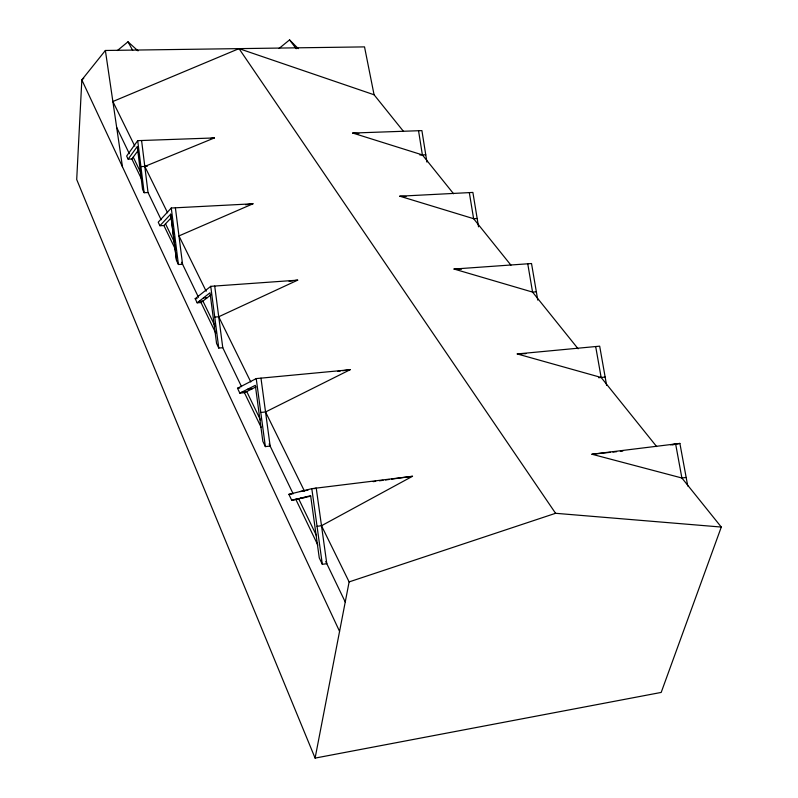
<?xml version="1.0" encoding="UTF-8"?>
<svg xmlns="http://www.w3.org/2000/svg" width="798" height="798" viewBox="0 0 798 798"><rect width="100%" height="100%" fill="white"/><g stroke="black" fill="none" stroke-linecap="round" stroke-linejoin="round"><path stroke-width="1.2" d="M670.759 444.895L675.627 443.937L681.891 478.002L721.292 527.059L661.193 692.425L315.1 758.1L349.125 581.902L321.494 525.732L317.045 526.321M167.6 212.807L144.797 166.433L214.413 137.934L137.715 140.648L126.643 156.049L128.119 159.141L131.879 158.992L138.263 150.303M128.119 159.141L137.276 146.543L142.553 189.385L144.139 192.707L148.029 192.527L161.166 219.799M403.529 131.441L374.072 94.763L364.526 46.892L105.376 50.474L81.835 79.89L76.708 179.52L315.1 758.1M206.173 291.24L178.971 235.919L252.976 203.789L171.271 208.019L158.223 222.203L159.919 225.744L163.919 225.525L171.44 217.535M159.919 225.744L170.712 214.163L176.548 260.567L178.423 264.507L182.562 264.238L175.39 207.799M83.75 78.304L81.835 79.89L339.569 631.378M117.406 50.533L127.989 41.805L138.034 50.882M279.021 48.479L289.554 39.9L298.282 48.648M211.151 294.691L201.016 302.542L197.166 302.821L195.191 298.691L210.742 286.332L297.684 280.148L218.722 316.766L214.742 317.075M197.166 302.821L210.024 292.786L216.567 343.439L218.772 348.058L222.772 347.709L241.555 386.701M321.494 525.732L412.516 476.286L311.809 488.665L288.886 494.341L291.739 500.316L310.701 496.166M256.068 386.87L244.427 392.676L239.829 393.125L237.515 388.257L256.228 378.591L350.123 369.723L265.544 411.968L260.776 412.456M239.829 393.125L255.32 385.334L262.821 441.274L265.365 446.601L270.143 446.072L260.976 378.142M374.072 94.763L239.031 48.628L112.867 101.516L134.792 146.104M349.125 581.902L555.578 513.294L721.292 527.059M291.739 500.316L310.631 495.708L319.27 557.902L322.332 564.326L326.801 563.687L316.237 488.127L313.883 488.705M300.088 491.568L307.978 490.162M672.564 444.845L679.886 443.419L687.746 486.022M373.215 481.643L375.678 481.314M379.359 480.805L383.05 480.306M385.504 479.967L389.185 479.468M391.648 479.129L412.526 476.286M289.076 281.305L292.766 280.816M295.22 280.477L297.684 280.148M337.773 371.389L340.247 371.06M342.711 370.721L350.123 369.723M210.732 138.423L214.413 137.934M245.644 204.767L252.976 203.789M686.16 477.443L681.891 478.002L591.917 454.232L679.886 443.419M294.432 499.498L298.731 498.969L316.477 535.618M288.886 494.341L292.078 493.942M300.926 497.982L305.275 497.443M598.66 377.723L605.143 377.055M591.917 454.232L610.45 452.326M612.924 452.077L616.625 451.698M620.335 451.319L622.799 451.06M247.41 389.314L252.078 388.865M242.103 391.978L246.722 391.529L260.577 420.147M237.515 388.257L239.799 388.037M656.624 446.551L601.143 377.474L517.244 353.943L599.677 346.162L606.63 385.434M536.346 291.799L532.565 292.098L454.022 269.036L531.528 263.53L537.762 300.108M203.46 297.903L207.37 297.614M195.191 298.691L197.106 298.552M199.051 301.345L202.921 301.055L215.3 326.621M477.174 218.482L473.613 218.692L399.788 196.198L472.885 192.428L478.541 226.832M140.917 166.592L147.281 166.323M419.898 155.021L425.753 154.772M352.576 133.057L421.903 130.613L426.92 162.074M517.244 353.943L525.912 353.634M454.022 269.036L461.473 269.155M399.788 196.198L406.012 196.557M358.881 133.615L352.776 133.057L422.381 154.912L453.573 193.754M510.949 265.175L473.613 218.692L469.324 192.607M578.121 348.806L532.565 292.098L527.757 263.799M289.554 39.9L296.208 48.738M239.031 48.628L555.578 513.294M127.989 41.805L132.697 50.414M218.722 316.766L250.791 381.973M265.544 411.968L304.427 491.039M133.246 157.136L140.777 172.697M165.525 223.819L174.503 242.373M116.678 127.441L129.336 153.715M131.879 158.992L141.575 179.131M163.919 225.525L175.809 250.203M181.615 262.273L198.493 297.305M201.016 302.542L215.799 333.235M244.427 392.676L261.126 427.329M269.126 443.937L293.145 493.812M296.018 499.777L317.853 545.114M325.774 561.553L345.245 601.981M595.677 346.541L601.143 377.474M418.541 130.732L422.381 154.912M105.376 50.474L122.463 166.822M311.809 488.665L322.332 564.326M256.228 378.591L265.365 446.601M214.712 286.053L222.772 347.709M210.742 286.332L218.772 348.058M171.271 208.019L178.423 264.507M170.712 214.163L176.548 260.567M141.585 140.508L148.029 192.527M137.715 140.648L144.139 192.707"/></g></svg>
